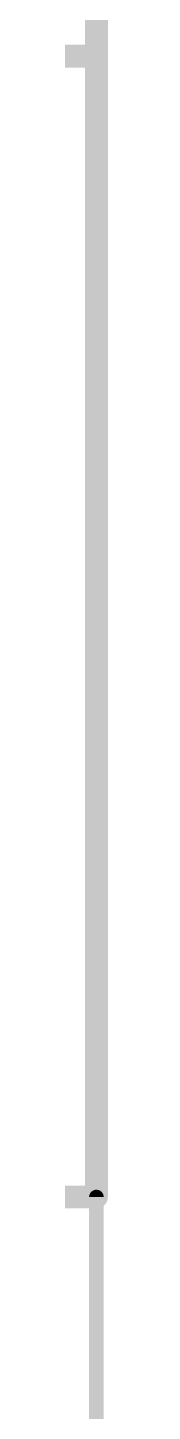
# Model space of a CAD drawing. Extents: x -40 to 67, y -21 to 32.
# Drawn here: x 20.1 to 20.42, y -1.91 to 10.41 of the extents above; entities that cross this region are included whole.
import ezdxf

# ---------------------------------------------------------------- set-up
doc = ezdxf.new("R2010")
doc.units = 0
doc.layers.add('20', color=53, linetype='CONTINUOUS')
doc.layers.add('47', color=253, linetype='CONTINUOUS')

msp = doc.modelspace()

# ---------------------------------------------------------------- linework, layer by layer
at = {"layer": '20', "const_width": 0.2032}
for points in [[(20.32, 10.668), (20.32, 10.16)], [(20.32, 10.16), (0, 10.16)], [(20.32, 0), (20.32, 10.16)], [(0, 0), (20.32, 0)]]:
    msp.add_lwpolyline(points, dxfattribs=at)
at = {"layer": '20', "const_width": 0.1016}
for points in [[(20.3708, 10.16, 1), (20.2692, 10.16)], [(20.32, 10.1092, 1), (20.32, 10.2108)], [(20.2692, 10.16, 1), (20.3708, 10.16)], [(20.2692, 0, 1), (20.3708, 0)], [(20.32, -0.0508, 1), (20.32, 0.0508)]]:
    msp.add_lwpolyline(points, format="xyb", dxfattribs=at)
at = {"layer": '47', "const_width": 0.13}
msp.add_lwpolyline([(20.32, 0), (20.32, -6.268)], dxfattribs=at)
at = {"layer": '47', "const_width": 0.065}
msp.add_lwpolyline([(20.3525, 0, 1), (20.2875, 0)], format="xyb", dxfattribs=at)

doc.saveas('drawing.dxf')
